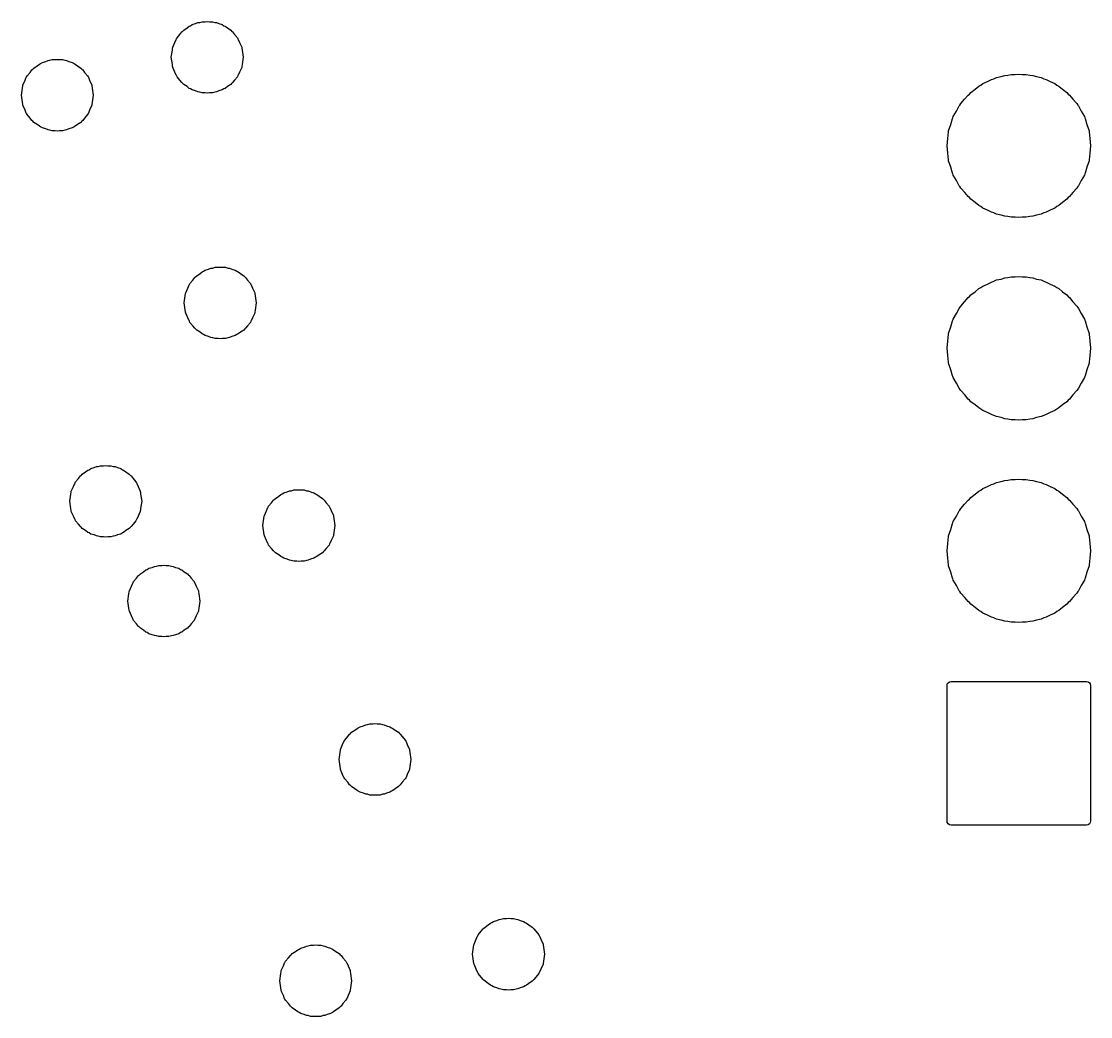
# Model space of a CAD drawing. Extents: x 0.85 to 5.51, y -3.75 to -1.38.
# Drawn here: x 3.507 to 4.035, y -3.03 to -2.539 of the extents above; entities that cross this region are included whole.
import ezdxf

# ---------------------------------------------------------------- set-up
doc = ezdxf.new("R2010")
doc.units = 0
doc.header["$MEASUREMENT"] = 0
doc.layers.add('BLACK', color=7, linetype='CONTINUOUS')

msp = doc.modelspace()

# ---------------------------------------------------------------- linework, layer by layer
at = {"layer": 'BLACK', "linetype": 'CONTINUOUS'}
for p, q in [((3.59021, -2.54093), (3.59083, -2.54067)), ((3.59083, -2.54067), (3.59169, -2.54012)), ((3.59169, -2.54012), (3.59333, -2.53964)), ((3.59333, -2.53964), (3.59449, -2.53916)), ((3.59449, -2.53916), (3.59534, -2.53905)), ((3.59534, -2.53905), (3.59654, -2.53869)), ((3.59654, -2.53869), (3.59802, -2.53869)), ((3.59802, -2.53869), (3.59907, -2.53855)), ((3.59907, -2.53855), (3.60012, -2.53869)), ((3.60012, -2.53869), (3.6016, -2.53869)), ((3.6016, -2.53869), (3.6028, -2.53905)), ((3.6028, -2.53905), (3.60366, -2.53916)), ((3.60366, -2.53916), (3.60481, -2.53964)), ((3.60481, -2.53964), (3.60645, -2.54012)), ((3.60645, -2.54012), (3.60731, -2.54067)), ((3.60731, -2.54067), (3.60793, -2.54093)), ((3.58413, -2.54667), (3.58559, -2.54499)), ((3.58559, -2.54499), (3.58655, -2.54374)), ((3.58655, -2.54374), (3.58691, -2.54346)), ((3.58691, -2.54346), (3.58744, -2.54285)), ((3.58744, -2.54285), (3.58909, -2.54179)), ((3.58909, -2.54179), (3.59021, -2.54093)), ((3.60793, -2.54093), (3.60905, -2.54179)), ((3.60905, -2.54179), (3.6107, -2.54285)), ((3.6107, -2.54285), (3.61123, -2.54346)), ((3.61123, -2.54346), (3.6116, -2.54374)), ((3.6116, -2.54374), (3.61255, -2.54499)), ((3.61255, -2.54499), (3.61401, -2.54667)), ((3.58198, -2.55163), (3.58203, -2.55127)), ((3.58203, -2.55127), (3.58311, -2.54891)), ((3.58311, -2.54891), (3.58373, -2.54741)), ((3.58373, -2.54741), (3.58389, -2.54721)), ((3.58389, -2.54721), (3.58413, -2.54667)), ((3.61401, -2.54667), (3.61425, -2.54721)), ((3.61425, -2.54721), (3.61441, -2.54741)), ((3.61441, -2.54741), (3.61503, -2.54891)), ((3.61503, -2.54891), (3.61611, -2.55127)), ((3.61611, -2.55127), (3.61616, -2.55163)), ((3.58131, -2.55627), (3.58182, -2.55277)), ((3.58182, -2.55977), (3.58131, -2.55627)), ((3.58182, -2.55277), (3.58196, -2.55168)), ((3.58196, -2.55168), (3.58198, -2.55163)), ((3.61616, -2.55163), (3.61618, -2.55168)), ((3.61618, -2.55168), (3.61632, -2.55276)), ((3.61632, -2.55276), (3.61683, -2.55627)), ((3.61683, -2.55627), (3.61632, -2.55977)), ((3.51284, -2.56219), (3.51337, -2.56158)), ((3.51337, -2.56158), (3.51502, -2.56052)), ((3.51502, -2.56052), (3.51614, -2.55966)), ((3.51614, -2.55966), (3.51676, -2.5594)), ((3.51676, -2.5594), (3.51762, -2.55885)), ((3.51762, -2.55885), (3.51926, -2.55837)), ((3.51926, -2.55837), (3.52042, -2.55789)), ((3.52042, -2.55789), (3.52127, -2.55778)), ((3.52127, -2.55778), (3.52247, -2.55742)), ((3.52247, -2.55742), (3.52395, -2.55742)), ((3.52395, -2.55742), (3.525, -2.55729)), ((3.525, -2.55729), (3.52605, -2.55742)), ((3.52605, -2.55742), (3.52753, -2.55742)), ((3.52753, -2.55742), (3.52873, -2.55778)), ((3.52873, -2.55778), (3.52958, -2.55789)), ((3.52958, -2.55789), (3.53074, -2.55837)), ((3.53074, -2.55837), (3.53238, -2.55885)), ((3.53238, -2.55885), (3.53324, -2.5594)), ((3.53324, -2.5594), (3.53386, -2.55966)), ((3.53386, -2.55966), (3.53498, -2.56052)), ((3.53498, -2.56052), (3.53663, -2.56158)), ((3.53663, -2.56158), (3.53716, -2.56219)), ((3.58196, -2.56085), (3.58182, -2.55977)), ((3.58198, -2.5609), (3.58196, -2.56085)), ((3.58203, -2.56127), (3.58198, -2.5609)), ((3.58311, -2.56362), (3.58203, -2.56127)), ((3.61611, -2.56127), (3.61503, -2.56362)), ((3.61616, -2.5609), (3.61611, -2.56127)), ((3.61618, -2.56085), (3.61616, -2.5609)), ((3.61632, -2.55977), (3.61618, -2.56085)), ((3.50904, -2.56765), (3.50966, -2.56614)), ((3.50966, -2.56614), (3.50982, -2.56594)), ((3.50982, -2.56594), (3.51006, -2.5654)), ((3.51006, -2.5654), (3.51152, -2.56372)), ((3.51152, -2.56372), (3.51247, -2.56247)), ((3.51247, -2.56247), (3.51284, -2.56219)), ((3.53716, -2.56219), (3.53753, -2.56247)), ((3.53753, -2.56247), (3.53848, -2.56372)), ((3.53848, -2.56372), (3.53994, -2.5654)), ((3.53994, -2.5654), (3.54018, -2.56594)), ((3.54018, -2.56594), (3.54034, -2.56614)), ((3.54034, -2.56614), (3.54096, -2.56765)), ((3.58373, -2.56512), (3.58311, -2.56362)), ((3.58389, -2.56533), (3.58373, -2.56512)), ((3.58413, -2.56587), (3.58389, -2.56533)), ((3.58559, -2.56755), (3.58413, -2.56587)), ((3.61401, -2.56587), (3.61255, -2.56755)), ((3.61425, -2.56533), (3.61401, -2.56587)), ((3.61441, -2.56512), (3.61425, -2.56533)), ((3.61503, -2.56362), (3.61441, -2.56512)), ((3.98643, -2.56725), (3.98766, -2.56688)), ((3.98766, -2.56688), (3.98904, -2.56626)), ((3.98904, -2.56626), (3.9912, -2.5658)), ((3.9912, -2.5658), (3.99308, -2.56523)), ((3.99308, -2.56523), (3.99459, -2.56508)), ((3.99459, -2.56508), (3.99629, -2.56472)), ((3.99629, -2.56472), (3.99827, -2.56472)), ((3.99827, -2.56472), (4, -2.56455)), ((4, -2.56455), (4.00173, -2.56472)), ((4.00173, -2.56472), (4.00371, -2.56472)), ((4.00371, -2.56472), (4.00541, -2.56508)), ((4.00541, -2.56508), (4.00692, -2.56523)), ((4.00692, -2.56523), (4.0088, -2.5658)), ((4.0088, -2.5658), (4.01096, -2.56626)), ((4.01096, -2.56626), (4.01234, -2.56688)), ((4.01234, -2.56688), (4.01357, -2.56725)), ((3.50724, -2.575), (3.50775, -2.5715)), ((3.50775, -2.5715), (3.50789, -2.57042)), ((3.50789, -2.57042), (3.50791, -2.57037)), ((3.50791, -2.57037), (3.50796, -2.57)), ((3.50796, -2.57), (3.50904, -2.56765)), ((3.54096, -2.56765), (3.54204, -2.57)), ((3.54204, -2.57), (3.54209, -2.57037)), ((3.54209, -2.57037), (3.54211, -2.57042)), ((3.54211, -2.57042), (3.54225, -2.57149)), ((3.54225, -2.57149), (3.54276, -2.575)), ((3.58655, -2.56879), (3.58559, -2.56755)), ((3.58691, -2.56908), (3.58655, -2.56879)), ((3.58744, -2.56969), (3.58691, -2.56908)), ((3.58909, -2.57074), (3.58744, -2.56969)), ((3.59021, -2.57161), (3.58909, -2.57074)), ((3.59083, -2.57186), (3.59021, -2.57161)), ((3.59169, -2.57242), (3.59083, -2.57186)), ((3.59333, -2.5729), (3.59169, -2.57242)), ((3.60645, -2.57242), (3.60481, -2.5729)), ((3.60731, -2.57186), (3.60645, -2.57242)), ((3.60793, -2.57161), (3.60731, -2.57186)), ((3.60905, -2.57074), (3.60793, -2.57161)), ((3.6107, -2.56969), (3.60905, -2.57074)), ((3.61123, -2.56908), (3.6107, -2.56969)), ((3.6116, -2.56879), (3.61123, -2.56908)), ((3.61255, -2.56755), (3.6116, -2.56879)), ((3.97626, -2.57364), (3.97843, -2.57207)), ((3.97843, -2.57207), (3.98031, -2.57053)), ((3.98031, -2.57053), (3.98123, -2.57003)), ((3.98123, -2.57003), (3.98226, -2.56928)), ((3.98226, -2.56928), (3.98449, -2.56829)), ((3.98449, -2.56829), (3.98643, -2.56725)), ((4.01357, -2.56725), (4.01551, -2.56829)), ((4.01551, -2.56829), (4.01774, -2.56928)), ((4.01774, -2.56928), (4.01877, -2.57003)), ((4.01877, -2.57003), (4.01969, -2.57053)), ((4.01969, -2.57053), (4.02157, -2.57207)), ((4.02157, -2.57207), (4.02374, -2.57364)), ((3.50775, -2.5785), (3.50724, -2.575)), ((3.54276, -2.575), (3.54225, -2.57851)), ((3.59449, -2.57338), (3.59333, -2.5729)), ((3.59534, -2.57349), (3.59449, -2.57338)), ((3.59654, -2.57384), (3.59534, -2.57349)), ((3.59802, -2.57384), (3.59654, -2.57384)), ((3.59907, -2.57398), (3.59802, -2.57384)), ((3.60012, -2.57384), (3.59907, -2.57398)), ((3.6016, -2.57384), (3.60012, -2.57384)), ((3.6028, -2.57349), (3.6016, -2.57384)), ((3.60366, -2.57338), (3.6028, -2.57349)), ((3.60481, -2.5729), (3.60366, -2.57338)), ((3.9713, -2.57915), (3.97324, -2.57699)), ((3.97324, -2.57699), (3.97493, -2.57493)), ((3.97493, -2.57493), (3.97556, -2.57442)), ((3.97556, -2.57442), (3.97626, -2.57364)), ((4.02374, -2.57364), (4.02444, -2.57442)), ((4.02444, -2.57442), (4.02507, -2.57493)), ((4.02507, -2.57493), (4.02675, -2.57699)), ((4.02675, -2.57699), (4.0287, -2.57915)), ((3.50789, -2.57958), (3.50775, -2.5785)), ((3.50791, -2.57963), (3.50789, -2.57958)), ((3.50796, -2.58), (3.50791, -2.57963)), ((3.50904, -2.58235), (3.50796, -2.58)), ((3.50966, -2.58386), (3.50904, -2.58235)), ((3.54096, -2.58235), (3.54034, -2.58386)), ((3.54204, -2.58), (3.54096, -2.58235)), ((3.54209, -2.57963), (3.54204, -2.58)), ((3.54211, -2.57958), (3.54209, -2.57963)), ((3.54225, -2.57851), (3.54211, -2.57958)), ((3.96759, -2.58557), (3.96916, -2.58286)), ((3.96916, -2.58286), (3.97053, -2.58031)), ((3.97053, -2.58031), (3.97089, -2.57986)), ((3.97089, -2.57986), (3.9713, -2.57915)), ((4.0287, -2.57915), (4.02911, -2.57986)), ((4.02911, -2.57986), (4.02947, -2.58031)), ((4.02947, -2.58031), (4.03084, -2.58286)), ((4.03084, -2.58286), (4.03241, -2.58557)), ((3.50982, -2.58406), (3.50966, -2.58386)), ((3.51006, -2.5846), (3.50982, -2.58406)), ((3.51152, -2.58628), (3.51006, -2.5846)), ((3.51247, -2.58753), (3.51152, -2.58628)), ((3.51284, -2.58781), (3.51247, -2.58753)), ((3.51337, -2.58842), (3.51284, -2.58781)), ((3.53716, -2.58781), (3.53663, -2.58842)), ((3.53753, -2.58753), (3.53716, -2.58781)), ((3.53848, -2.58628), (3.53753, -2.58753)), ((3.53994, -2.5846), (3.53848, -2.58628)), ((3.54018, -2.58406), (3.53994, -2.5846)), ((3.54034, -2.58386), (3.54018, -2.58406)), ((3.96634, -2.58942), (3.96725, -2.58643)), ((3.96725, -2.58643), (3.96741, -2.58613)), ((3.96741, -2.58613), (3.96759, -2.58557)), ((4.03241, -2.58557), (4.03259, -2.58613)), ((4.03259, -2.58613), (4.03275, -2.58643)), ((4.03275, -2.58643), (4.03366, -2.58942)), ((3.51502, -2.58948), (3.51337, -2.58842)), ((3.51614, -2.59034), (3.51502, -2.58948)), ((3.51676, -2.5906), (3.51614, -2.59034)), ((3.51762, -2.59115), (3.51676, -2.5906)), ((3.51926, -2.59163), (3.51762, -2.59115)), ((3.52042, -2.59211), (3.51926, -2.59163)), ((3.52127, -2.59222), (3.52042, -2.59211)), ((3.52247, -2.59258), (3.52127, -2.59222)), ((3.52395, -2.59258), (3.52247, -2.59258)), ((3.525, -2.59271), (3.52395, -2.59258)), ((3.52605, -2.59258), (3.525, -2.59271)), ((3.52753, -2.59258), (3.52605, -2.59258)), ((3.52873, -2.59222), (3.52753, -2.59258)), ((3.52958, -2.59211), (3.52873, -2.59222)), ((3.53074, -2.59163), (3.52958, -2.59211)), ((3.53238, -2.59115), (3.53074, -2.59163)), ((3.53324, -2.59059), (3.53238, -2.59115)), ((3.53386, -2.59034), (3.53324, -2.59059)), ((3.53498, -2.58948), (3.53386, -2.59034)), ((3.53663, -2.58842), (3.53498, -2.58948)), ((3.96491, -2.5964), (3.96523, -2.59308)), ((3.96523, -2.59308), (3.96527, -2.59297)), ((3.96527, -2.59297), (3.9653, -2.59262)), ((3.9653, -2.59262), (3.96634, -2.58942)), ((4.03366, -2.58942), (4.0347, -2.59262)), ((4.0347, -2.59262), (4.03473, -2.59297)), ((4.03473, -2.59297), (4.03477, -2.59308)), ((4.03477, -2.59308), (4.03509, -2.5964)), ((3.96453, -2.6), (3.96491, -2.5964)), ((4.03509, -2.5964), (4.03547, -2.6)), ((3.96491, -2.6036), (3.96453, -2.6)), ((3.96523, -2.60692), (3.96491, -2.6036)), ((4.03509, -2.6036), (4.03477, -2.60692)), ((4.03547, -2.6), (4.03509, -2.6036)), ((3.96527, -2.60703), (3.96523, -2.60692)), ((3.9653, -2.60738), (3.96527, -2.60703)), ((3.96634, -2.61058), (3.9653, -2.60738)), ((4.0347, -2.60738), (4.03366, -2.61058)), ((4.03473, -2.60703), (4.0347, -2.60738)), ((4.03477, -2.60692), (4.03473, -2.60703)), ((3.96725, -2.61357), (3.96634, -2.61058)), ((3.96741, -2.61387), (3.96725, -2.61357)), ((3.96759, -2.61443), (3.96741, -2.61387)), ((3.96916, -2.61714), (3.96759, -2.61443)), ((4.03241, -2.61443), (4.03084, -2.61714)), ((4.03259, -2.61387), (4.03241, -2.61443)), ((4.03275, -2.61357), (4.03259, -2.61387)), ((4.03366, -2.61058), (4.03275, -2.61357)), ((3.97053, -2.61969), (3.96916, -2.61714)), ((3.97089, -2.62014), (3.97053, -2.61969)), ((4.02947, -2.61969), (4.02911, -2.62014)), ((4.03084, -2.61714), (4.02947, -2.61969)), ((3.9713, -2.62085), (3.97089, -2.62014)), ((3.97325, -2.62301), (3.9713, -2.62085)), ((3.97493, -2.62507), (3.97325, -2.62301)), ((3.97556, -2.62558), (3.97493, -2.62507)), ((4.02507, -2.62507), (4.02444, -2.62558)), ((4.02675, -2.62301), (4.02507, -2.62507)), ((4.0287, -2.62085), (4.02675, -2.62301)), ((4.02911, -2.62014), (4.0287, -2.62085)), ((3.97626, -2.62636), (3.97556, -2.62558)), ((3.97843, -2.62793), (3.97626, -2.62636)), ((3.98031, -2.62947), (3.97843, -2.62793)), ((3.98123, -2.62997), (3.98031, -2.62947)), ((3.98226, -2.63072), (3.98123, -2.62997)), ((4.01877, -2.62997), (4.01774, -2.63072)), ((4.01969, -2.62947), (4.01877, -2.62997)), ((4.02157, -2.62793), (4.01969, -2.62947)), ((4.02374, -2.62636), (4.02157, -2.62793)), ((4.02444, -2.62558), (4.02374, -2.62636)), ((3.98449, -2.63171), (3.98226, -2.63072)), ((3.98643, -2.63275), (3.98449, -2.63171)), ((3.98766, -2.63312), (3.98643, -2.63275)), ((3.98904, -2.63374), (3.98766, -2.63312)), ((3.9912, -2.6342), (3.98904, -2.63374)), ((3.99308, -2.63477), (3.9912, -2.6342)), ((3.99459, -2.63492), (3.99308, -2.63477)), ((3.99629, -2.63528), (3.99459, -2.63492)), ((3.99827, -2.63528), (3.99629, -2.63528)), ((4, -2.63545), (3.99827, -2.63528)), ((4.00173, -2.63528), (4, -2.63545)), ((4.00371, -2.63528), (4.00173, -2.63528)), ((4.00541, -2.63492), (4.00371, -2.63528)), ((4.00692, -2.63477), (4.00541, -2.63492)), ((4.0088, -2.6342), (4.00692, -2.63477)), ((4.01096, -2.63374), (4.0088, -2.6342)), ((4.01234, -2.63312), (4.01096, -2.63374)), ((4.01357, -2.63275), (4.01234, -2.63312)), ((4.01551, -2.63171), (4.01357, -2.63275)), ((4.01774, -2.63072), (4.01551, -2.63171)), ((3.59549, -2.66309), (3.59662, -2.66223)), ((3.59662, -2.66223), (3.59724, -2.66197)), ((3.59724, -2.66197), (3.5981, -2.66142)), ((3.5981, -2.66142), (3.59974, -2.66094)), ((3.59974, -2.66094), (3.60089, -2.66046)), ((3.60089, -2.66046), (3.60175, -2.66035)), ((3.60175, -2.66035), (3.60295, -2.65999)), ((3.60295, -2.65999), (3.60443, -2.65999)), ((3.60443, -2.65999), (3.60548, -2.65986)), ((3.60548, -2.65986), (3.60653, -2.65999)), ((3.60653, -2.65999), (3.60801, -2.65999)), ((3.60801, -2.65999), (3.60921, -2.66035)), ((3.60921, -2.66035), (3.61006, -2.66046)), ((3.61006, -2.66046), (3.61121, -2.66094)), ((3.61121, -2.66094), (3.61285, -2.66142)), ((3.61285, -2.66142), (3.61372, -2.66197)), ((3.61372, -2.66197), (3.61434, -2.66223)), ((3.61434, -2.66223), (3.61546, -2.66309)), ((3.59054, -2.66797), (3.592, -2.66629)), ((3.592, -2.66629), (3.59295, -2.66504)), ((3.59295, -2.66504), (3.59332, -2.66476)), ((3.59332, -2.66476), (3.59385, -2.66415)), ((3.59385, -2.66415), (3.59549, -2.66309)), ((3.61546, -2.66309), (3.61711, -2.66415)), ((3.61711, -2.66415), (3.61764, -2.66476)), ((3.61764, -2.66476), (3.618, -2.66504)), ((3.618, -2.66504), (3.61896, -2.66629)), ((3.61896, -2.66629), (3.62042, -2.66797)), ((3.98449, -2.66829), (3.98643, -2.66725)), ((3.98643, -2.66725), (3.98766, -2.66688)), ((3.98766, -2.66688), (3.98904, -2.66626)), ((3.98904, -2.66626), (3.9912, -2.6658)), ((3.9912, -2.6658), (3.99308, -2.66523)), ((3.99308, -2.66523), (3.99459, -2.66508)), ((3.99459, -2.66508), (3.99629, -2.66472)), ((3.99629, -2.66472), (3.99827, -2.66472)), ((3.99827, -2.66472), (4, -2.66455)), ((4, -2.66455), (4.00173, -2.66472)), ((4.00173, -2.66472), (4.00371, -2.66472)), ((4.00371, -2.66472), (4.00541, -2.66508)), ((4.00541, -2.66508), (4.00692, -2.66523)), ((4.00692, -2.66523), (4.0088, -2.6658)), ((4.0088, -2.6658), (4.01096, -2.66626)), ((4.01096, -2.66626), (4.01234, -2.66688)), ((4.01234, -2.66688), (4.01357, -2.66725)), ((4.01357, -2.66725), (4.01551, -2.66829)), ((3.58839, -2.67294), (3.58844, -2.67257)), ((3.58844, -2.67257), (3.58952, -2.67022)), ((3.58952, -2.67022), (3.59014, -2.66871)), ((3.59014, -2.66871), (3.5903, -2.66851)), ((3.5903, -2.66851), (3.59054, -2.66797)), ((3.62042, -2.66797), (3.62066, -2.66851)), ((3.62066, -2.66851), (3.62082, -2.66871)), ((3.62082, -2.66871), (3.62144, -2.67022)), ((3.62144, -2.67022), (3.62251, -2.67257)), ((3.62251, -2.67257), (3.62257, -2.67294)), ((3.97626, -2.67364), (3.97843, -2.67207)), ((3.97843, -2.67207), (3.98031, -2.67053)), ((3.98031, -2.67053), (3.98123, -2.67003)), ((3.98123, -2.67003), (3.98226, -2.66928)), ((3.98226, -2.66928), (3.98449, -2.66829)), ((4.01551, -2.66829), (4.01774, -2.66928)), ((4.01774, -2.66928), (4.01877, -2.67003)), ((4.01877, -2.67003), (4.01969, -2.67053)), ((4.01969, -2.67053), (4.02157, -2.67207)), ((4.02157, -2.67207), (4.02374, -2.67364)), ((3.58772, -2.67757), (3.58823, -2.67407)), ((3.58823, -2.68107), (3.58772, -2.67757)), ((3.58823, -2.67407), (3.58837, -2.67299)), ((3.58837, -2.67299), (3.58839, -2.67294)), ((3.62257, -2.67294), (3.62259, -2.67299)), ((3.62259, -2.67299), (3.62273, -2.67406)), ((3.62273, -2.67406), (3.62323, -2.67757)), ((3.62323, -2.67757), (3.62273, -2.68108)), ((3.9713, -2.67915), (3.97324, -2.67699)), ((3.97324, -2.67699), (3.97493, -2.67493)), ((3.97493, -2.67493), (3.97556, -2.67442)), ((3.97556, -2.67442), (3.97626, -2.67364)), ((4.02374, -2.67364), (4.02444, -2.67442)), ((4.02444, -2.67442), (4.02507, -2.67493)), ((4.02507, -2.67493), (4.02675, -2.67699)), ((4.02675, -2.67699), (4.0287, -2.67915)), ((3.58837, -2.68215), (3.58823, -2.68107)), ((3.58839, -2.6822), (3.58837, -2.68215)), ((3.58844, -2.68257), (3.58839, -2.6822)), ((3.58952, -2.68492), (3.58844, -2.68257)), ((3.62251, -2.68257), (3.62144, -2.68492)), ((3.62257, -2.6822), (3.62251, -2.68257)), ((3.62259, -2.68215), (3.62257, -2.6822)), ((3.62273, -2.68108), (3.62259, -2.68215)), ((3.96759, -2.68557), (3.96916, -2.68286)), ((3.96916, -2.68286), (3.97053, -2.68031)), ((3.97053, -2.68031), (3.97089, -2.67986)), ((3.97089, -2.67986), (3.9713, -2.67915)), ((4.0287, -2.67915), (4.02911, -2.67986)), ((4.02911, -2.67986), (4.02947, -2.68031)), ((4.02947, -2.68031), (4.03084, -2.68286)), ((4.03084, -2.68286), (4.03241, -2.68557)), ((3.59014, -2.68643), (3.58952, -2.68492)), ((3.5903, -2.68663), (3.59014, -2.68643)), ((3.59054, -2.68717), (3.5903, -2.68663)), ((3.592, -2.68885), (3.59054, -2.68717)), ((3.62042, -2.68717), (3.61896, -2.68885)), ((3.62066, -2.68663), (3.62042, -2.68717)), ((3.62082, -2.68643), (3.62066, -2.68663)), ((3.62144, -2.68492), (3.62082, -2.68643)), ((3.96634, -2.68942), (3.96725, -2.68643)), ((3.96725, -2.68643), (3.96741, -2.68613)), ((3.96741, -2.68613), (3.96759, -2.68557)), ((4.03241, -2.68557), (4.03259, -2.68613)), ((4.03259, -2.68613), (4.03275, -2.68643)), ((4.03275, -2.68643), (4.03366, -2.68942)), ((3.59295, -2.6901), (3.592, -2.68885)), ((3.59332, -2.69038), (3.59295, -2.6901)), ((3.59385, -2.69099), (3.59332, -2.69038)), ((3.59549, -2.69205), (3.59385, -2.69099)), ((3.59662, -2.69291), (3.59549, -2.69205)), ((3.59724, -2.69316), (3.59662, -2.69291)), ((3.5981, -2.69372), (3.59724, -2.69316)), ((3.59974, -2.6942), (3.5981, -2.69372)), ((3.61285, -2.69372), (3.61121, -2.6942)), ((3.61372, -2.69316), (3.61285, -2.69372)), ((3.61434, -2.69291), (3.61372, -2.69316)), ((3.61546, -2.69205), (3.61434, -2.69291)), ((3.61711, -2.69099), (3.61546, -2.69205)), ((3.61764, -2.69038), (3.61711, -2.69099)), ((3.618, -2.6901), (3.61764, -2.69038)), ((3.61896, -2.68885), (3.618, -2.6901)), ((3.96491, -2.6964), (3.96523, -2.69308)), ((3.96523, -2.69308), (3.96527, -2.69297)), ((3.96527, -2.69297), (3.9653, -2.69262)), ((3.9653, -2.69262), (3.96634, -2.68942)), ((4.03366, -2.68942), (4.0347, -2.69262)), ((4.0347, -2.69262), (4.03473, -2.69297)), ((4.03473, -2.69297), (4.03477, -2.69308)), ((4.03477, -2.69308), (4.03509, -2.6964)), ((3.60089, -2.69468), (3.59974, -2.6942)), ((3.60175, -2.69479), (3.60089, -2.69468)), ((3.60295, -2.69514), (3.60175, -2.69479)), ((3.60443, -2.69514), (3.60295, -2.69514)), ((3.60548, -2.69528), (3.60443, -2.69514)), ((3.60653, -2.69514), (3.60548, -2.69528)), ((3.60801, -2.69514), (3.60653, -2.69514)), ((3.60921, -2.69479), (3.60801, -2.69514)), ((3.61006, -2.69468), (3.60921, -2.69479)), ((3.61121, -2.6942), (3.61006, -2.69468)), ((3.96453, -2.7), (3.96491, -2.6964)), ((4.03509, -2.6964), (4.03547, -2.7)), ((3.96491, -2.7036), (3.96453, -2.7)), ((3.96523, -2.70692), (3.96491, -2.7036)), ((4.03509, -2.7036), (4.03477, -2.70692)), ((4.03547, -2.7), (4.03509, -2.7036)), ((3.96527, -2.70703), (3.96523, -2.70692)), ((3.9653, -2.70738), (3.96527, -2.70703)), ((3.96634, -2.71058), (3.9653, -2.70738)), ((4.0347, -2.70738), (4.03366, -2.71058)), ((4.03473, -2.70703), (4.0347, -2.70738)), ((4.03477, -2.70692), (4.03473, -2.70703)), ((3.96725, -2.71357), (3.96634, -2.71058)), ((3.96741, -2.71387), (3.96725, -2.71357)), ((3.96759, -2.71443), (3.96741, -2.71387)), ((3.96916, -2.71714), (3.96759, -2.71443)), ((4.03241, -2.71443), (4.03084, -2.71714)), ((4.03259, -2.71387), (4.03241, -2.71443)), ((4.03275, -2.71357), (4.03259, -2.71387)), ((4.03366, -2.71058), (4.03275, -2.71357)), ((3.97053, -2.71969), (3.96916, -2.71714)), ((3.97089, -2.72014), (3.97053, -2.71969)), ((3.9713, -2.72085), (3.97089, -2.72014)), ((4.02911, -2.72014), (4.0287, -2.72085)), ((4.02947, -2.71969), (4.02911, -2.72014)), ((4.03084, -2.71714), (4.02947, -2.71969)), ((3.97325, -2.72301), (3.9713, -2.72085)), ((3.97493, -2.72507), (3.97325, -2.72301)), ((3.97556, -2.72558), (3.97493, -2.72507)), ((3.97626, -2.72636), (3.97556, -2.72558)), ((4.02444, -2.72558), (4.02374, -2.72636)), ((4.02507, -2.72507), (4.02444, -2.72558)), ((4.02675, -2.72301), (4.02507, -2.72507)), ((4.0287, -2.72085), (4.02675, -2.72301)), ((3.97843, -2.72793), (3.97626, -2.72636)), ((3.98031, -2.72947), (3.97843, -2.72793)), ((3.98123, -2.72997), (3.98031, -2.72947)), ((3.98226, -2.73072), (3.98123, -2.72997)), ((3.98449, -2.73171), (3.98226, -2.73072)), ((4.01774, -2.73072), (4.01551, -2.73171)), ((4.01877, -2.72997), (4.01774, -2.73072)), ((4.01969, -2.72947), (4.01877, -2.72997)), ((4.02157, -2.72793), (4.01969, -2.72947)), ((4.02374, -2.72636), (4.02157, -2.72793)), ((3.98643, -2.73275), (3.98449, -2.73171)), ((3.98766, -2.73312), (3.98643, -2.73275)), ((3.98904, -2.73374), (3.98766, -2.73312)), ((3.9912, -2.7342), (3.98904, -2.73374)), ((3.99308, -2.73477), (3.9912, -2.7342)), ((3.99459, -2.73492), (3.99308, -2.73477)), ((3.99629, -2.73528), (3.99459, -2.73492)), ((3.99827, -2.73528), (3.99629, -2.73528)), ((4, -2.73545), (3.99827, -2.73528)), ((4.00173, -2.73528), (4, -2.73545)), ((4.00371, -2.73528), (4.00173, -2.73528)), ((4.00541, -2.73492), (4.00371, -2.73528)), ((4.00692, -2.73477), (4.00541, -2.73492)), ((4.0088, -2.7342), (4.00692, -2.73477)), ((4.01096, -2.73374), (4.0088, -2.7342)), ((4.01234, -2.73312), (4.01096, -2.73374)), ((4.01357, -2.73275), (4.01234, -2.73312)), ((4.01551, -2.73171), (4.01357, -2.73275)), ((3.53675, -2.76274), (3.53728, -2.76213)), ((3.53728, -2.76213), (3.53893, -2.76107)), ((3.53893, -2.76107), (3.54005, -2.76021)), ((3.54005, -2.76021), (3.54067, -2.75995)), ((3.54067, -2.75995), (3.54153, -2.7594)), ((3.54153, -2.7594), (3.54317, -2.75892)), ((3.54317, -2.75892), (3.54433, -2.75844)), ((3.54433, -2.75844), (3.54518, -2.75833)), ((3.54518, -2.75833), (3.54638, -2.75797)), ((3.54638, -2.75797), (3.54786, -2.75797)), ((3.54786, -2.75797), (3.54891, -2.75784)), ((3.54891, -2.75784), (3.54996, -2.75797)), ((3.54996, -2.75797), (3.55144, -2.75797)), ((3.55144, -2.75797), (3.55264, -2.75833)), ((3.55264, -2.75833), (3.55349, -2.75844)), ((3.55349, -2.75844), (3.55465, -2.75892)), ((3.55465, -2.75892), (3.55629, -2.7594)), ((3.55629, -2.7594), (3.55715, -2.75995)), ((3.55715, -2.75995), (3.55777, -2.76021)), ((3.55777, -2.76021), (3.55889, -2.76107)), ((3.55889, -2.76107), (3.56054, -2.76213)), ((3.56054, -2.76213), (3.56107, -2.76274)), ((3.53295, -2.7682), (3.53357, -2.76669)), ((3.53357, -2.76669), (3.53373, -2.76649)), ((3.53373, -2.76649), (3.53397, -2.76595)), ((3.53397, -2.76595), (3.53543, -2.76427)), ((3.53543, -2.76427), (3.53638, -2.76302)), ((3.53638, -2.76302), (3.53675, -2.76274)), ((3.56107, -2.76274), (3.56144, -2.76302)), ((3.56144, -2.76302), (3.56239, -2.76427)), ((3.56239, -2.76427), (3.56385, -2.76595)), ((3.56385, -2.76595), (3.56409, -2.76649)), ((3.56409, -2.76649), (3.56425, -2.76669)), ((3.56425, -2.76669), (3.56487, -2.7682)), ((3.98449, -2.76829), (3.98643, -2.76725)), ((3.98643, -2.76725), (3.98766, -2.76688)), ((3.98766, -2.76688), (3.98904, -2.76626)), ((3.98904, -2.76626), (3.9912, -2.7658)), ((3.9912, -2.7658), (3.99308, -2.76523)), ((3.99308, -2.76523), (3.99459, -2.76508)), ((3.99459, -2.76508), (3.99629, -2.76472)), ((3.99629, -2.76472), (3.99827, -2.76472)), ((3.99827, -2.76472), (4, -2.76455)), ((4, -2.76455), (4.00173, -2.76472)), ((4.00173, -2.76472), (4.00371, -2.76472)), ((4.00371, -2.76472), (4.00541, -2.76508)), ((4.00541, -2.76508), (4.00692, -2.76523)), ((4.00692, -2.76523), (4.0088, -2.7658)), ((4.0088, -2.7658), (4.01096, -2.76626)), ((4.01096, -2.76626), (4.01234, -2.76688)), ((4.01234, -2.76688), (4.01357, -2.76725)), ((4.01357, -2.76725), (4.01551, -2.76829)), ((3.53115, -2.77555), (3.53166, -2.77205)), ((3.53166, -2.77205), (3.5318, -2.77096)), ((3.5318, -2.77096), (3.53182, -2.77092)), ((3.53182, -2.77092), (3.53187, -2.77055)), ((3.53187, -2.77055), (3.53295, -2.7682)), ((3.56487, -2.7682), (3.56595, -2.77055)), ((3.56595, -2.77055), (3.566, -2.77092)), ((3.566, -2.77092), (3.56602, -2.77096)), ((3.56602, -2.77096), (3.56616, -2.77204)), ((3.56616, -2.77204), (3.56667, -2.77555)), ((3.6327, -2.77411), (3.63435, -2.77305)), ((3.63435, -2.77305), (3.63548, -2.77219)), ((3.63548, -2.77219), (3.63609, -2.77193)), ((3.63609, -2.77193), (3.63696, -2.77138)), ((3.63696, -2.77138), (3.6386, -2.7709)), ((3.6386, -2.7709), (3.63975, -2.77042)), ((3.63975, -2.77042), (3.64061, -2.77031)), ((3.64061, -2.77031), (3.64181, -2.76995)), ((3.64181, -2.76995), (3.64328, -2.76995)), ((3.64328, -2.76995), (3.64433, -2.76981)), ((3.64433, -2.76981), (3.64538, -2.76995)), ((3.64538, -2.76995), (3.64686, -2.76995)), ((3.64686, -2.76995), (3.64806, -2.77031)), ((3.64806, -2.77031), (3.64892, -2.77042)), ((3.64892, -2.77042), (3.65007, -2.7709)), ((3.65007, -2.7709), (3.65171, -2.77138)), ((3.65171, -2.77138), (3.65257, -2.77193)), ((3.65257, -2.77193), (3.65319, -2.77219)), ((3.65319, -2.77219), (3.65432, -2.77305)), ((3.65432, -2.77305), (3.65596, -2.77411)), ((3.97626, -2.77364), (3.97843, -2.77207)), ((3.97843, -2.77207), (3.98031, -2.77053)), ((3.98031, -2.77053), (3.98123, -2.77003)), ((3.98123, -2.77003), (3.98226, -2.76928)), ((3.98226, -2.76928), (3.98449, -2.76829)), ((4.01551, -2.76829), (4.01774, -2.76928)), ((4.01774, -2.76928), (4.01877, -2.77003)), ((4.01877, -2.77003), (4.01969, -2.77053)), ((4.01969, -2.77053), (4.02157, -2.77207)), ((4.02157, -2.77207), (4.02374, -2.77364)), ((3.53166, -2.77905), (3.53115, -2.77555)), ((3.56667, -2.77555), (3.56616, -2.77906)), ((3.62899, -2.77867), (3.62915, -2.77847)), ((3.62915, -2.77847), (3.6294, -2.77793)), ((3.6294, -2.77793), (3.63085, -2.77625)), ((3.63085, -2.77625), (3.63181, -2.775)), ((3.63181, -2.775), (3.63217, -2.77472)), ((3.63217, -2.77472), (3.6327, -2.77411)), ((3.65596, -2.77411), (3.65649, -2.77472)), ((3.65649, -2.77472), (3.65686, -2.775)), ((3.65686, -2.775), (3.65781, -2.77625)), ((3.65781, -2.77625), (3.65927, -2.77793)), ((3.65927, -2.77793), (3.65951, -2.77847)), ((3.65951, -2.77847), (3.65967, -2.77867)), ((3.9713, -2.77915), (3.97324, -2.77699)), ((3.97324, -2.77699), (3.97493, -2.77493)), ((3.97493, -2.77493), (3.97556, -2.77442)), ((3.97556, -2.77442), (3.97626, -2.77364)), ((4.02374, -2.77364), (4.02444, -2.77442)), ((4.02444, -2.77442), (4.02507, -2.77493)), ((4.02507, -2.77493), (4.02675, -2.77699)), ((4.02675, -2.77699), (4.0287, -2.77915)), ((3.5318, -2.78013), (3.53166, -2.77905)), ((3.53182, -2.78018), (3.5318, -2.78013)), ((3.53187, -2.78055), (3.53182, -2.78018)), ((3.53295, -2.7829), (3.53187, -2.78055)), ((3.53357, -2.78441), (3.53295, -2.7829)), ((3.56487, -2.7829), (3.56425, -2.78441)), ((3.56595, -2.78055), (3.56487, -2.7829)), ((3.566, -2.78018), (3.56595, -2.78055)), ((3.56602, -2.78013), (3.566, -2.78018)), ((3.56616, -2.77906), (3.56602, -2.78013)), ((3.62708, -2.78403), (3.62722, -2.78294)), ((3.62722, -2.78294), (3.62724, -2.7829)), ((3.62724, -2.7829), (3.6273, -2.78253)), ((3.6273, -2.78253), (3.62837, -2.78018)), ((3.62837, -2.78018), (3.62899, -2.77867)), ((3.65967, -2.77867), (3.66029, -2.78017)), ((3.66029, -2.78017), (3.66137, -2.78253)), ((3.66137, -2.78253), (3.66142, -2.7829)), ((3.66142, -2.7829), (3.66144, -2.78294)), ((3.66144, -2.78294), (3.66158, -2.78402)), ((3.96759, -2.78557), (3.96916, -2.78286)), ((3.96916, -2.78286), (3.97053, -2.78031)), ((3.97053, -2.78031), (3.97089, -2.77986)), ((3.97089, -2.77986), (3.9713, -2.77915)), ((4.0287, -2.77915), (4.02911, -2.77986)), ((4.02911, -2.77986), (4.02947, -2.78031)), ((4.02947, -2.78031), (4.03084, -2.78286)), ((4.03084, -2.78286), (4.03241, -2.78557)), ((3.53373, -2.78461), (3.53357, -2.78441)), ((3.53397, -2.78515), (3.53373, -2.78461)), ((3.53543, -2.78683), (3.53397, -2.78515)), ((3.53638, -2.78807), (3.53543, -2.78683)), ((3.53675, -2.78836), (3.53638, -2.78807)), ((3.53728, -2.78897), (3.53675, -2.78836)), ((3.53893, -2.79002), (3.53728, -2.78897)), ((3.56054, -2.78897), (3.55889, -2.79002)), ((3.56107, -2.78836), (3.56054, -2.78897)), ((3.56144, -2.78807), (3.56107, -2.78836)), ((3.56239, -2.78683), (3.56144, -2.78807)), ((3.56385, -2.78515), (3.56239, -2.78683)), ((3.56409, -2.78461), (3.56385, -2.78515)), ((3.56425, -2.78441), (3.56409, -2.78461)), ((3.62658, -2.78753), (3.62708, -2.78403)), ((3.62708, -2.79103), (3.62658, -2.78753)), ((3.66158, -2.78402), (3.66209, -2.78753)), ((3.66209, -2.78753), (3.66158, -2.79103)), ((3.96634, -2.78942), (3.96725, -2.78643)), ((3.96725, -2.78643), (3.96741, -2.78613)), ((3.96741, -2.78613), (3.96759, -2.78557)), ((4.03241, -2.78557), (4.03259, -2.78613)), ((4.03259, -2.78613), (4.03275, -2.78643)), ((4.03275, -2.78643), (4.03366, -2.78942)), ((3.54005, -2.79089), (3.53893, -2.79002)), ((3.54067, -2.79114), (3.54005, -2.79089)), ((3.54153, -2.7917), (3.54067, -2.79114)), ((3.54317, -2.79218), (3.54153, -2.7917)), ((3.54433, -2.79266), (3.54317, -2.79218)), ((3.54518, -2.79277), (3.54433, -2.79266)), ((3.54638, -2.79312), (3.54518, -2.79277)), ((3.54786, -2.79312), (3.54638, -2.79312)), ((3.54891, -2.79326), (3.54786, -2.79312)), ((3.54996, -2.79312), (3.54891, -2.79326)), ((3.55144, -2.79312), (3.54996, -2.79312)), ((3.55264, -2.79277), (3.55144, -2.79312)), ((3.55349, -2.79266), (3.55264, -2.79277)), ((3.55465, -2.79218), (3.55349, -2.79266)), ((3.55629, -2.7917), (3.55465, -2.79218)), ((3.55715, -2.79114), (3.55629, -2.7917)), ((3.55777, -2.79089), (3.55715, -2.79114)), ((3.55889, -2.79002), (3.55777, -2.79089)), ((3.62722, -2.79211), (3.62708, -2.79103)), ((3.62724, -2.79216), (3.62722, -2.79211)), ((3.6273, -2.79253), (3.62724, -2.79216)), ((3.62837, -2.79488), (3.6273, -2.79253)), ((3.66137, -2.79253), (3.66029, -2.79488)), ((3.66142, -2.79216), (3.66137, -2.79253)), ((3.66144, -2.79211), (3.66142, -2.79216)), ((3.66158, -2.79103), (3.66144, -2.79211)), ((3.96491, -2.7964), (3.96523, -2.79308)), ((3.96523, -2.79308), (3.96527, -2.79297)), ((3.96527, -2.79297), (3.9653, -2.79262)), ((3.9653, -2.79262), (3.96634, -2.78942)), ((4.03366, -2.78942), (4.0347, -2.79262)), ((4.0347, -2.79262), (4.03473, -2.79297)), ((4.03473, -2.79297), (4.03477, -2.79308)), ((4.03477, -2.79308), (4.03509, -2.7964)), ((3.62899, -2.79639), (3.62837, -2.79488)), ((3.62915, -2.79659), (3.62899, -2.79639)), ((3.6294, -2.79713), (3.62915, -2.79659)), ((3.63085, -2.79881), (3.6294, -2.79713)), ((3.63181, -2.80005), (3.63085, -2.79881)), ((3.65781, -2.79881), (3.65686, -2.80005)), ((3.65927, -2.79713), (3.65781, -2.79881)), ((3.65951, -2.79659), (3.65927, -2.79713)), ((3.65967, -2.79639), (3.65951, -2.79659)), ((3.66029, -2.79488), (3.65967, -2.79639)), ((3.96453, -2.8), (3.96491, -2.7964)), ((4.03509, -2.7964), (4.03547, -2.8)), ((3.63217, -2.80034), (3.63181, -2.80005)), ((3.6327, -2.80095), (3.63217, -2.80034)), ((3.63435, -2.802), (3.6327, -2.80095)), ((3.63548, -2.80287), (3.63435, -2.802)), ((3.63609, -2.80312), (3.63548, -2.80287)), ((3.63696, -2.80368), (3.63609, -2.80312)), ((3.6386, -2.80416), (3.63696, -2.80368)), ((3.63975, -2.80464), (3.6386, -2.80416)), ((3.6406, -2.80475), (3.63975, -2.80464)), ((3.64181, -2.8051), (3.6406, -2.80475)), ((3.64806, -2.80475), (3.64686, -2.8051)), ((3.64892, -2.80464), (3.64806, -2.80475)), ((3.65007, -2.80416), (3.64892, -2.80464)), ((3.65171, -2.80368), (3.65007, -2.80416)), ((3.65257, -2.80312), (3.65171, -2.80368)), ((3.65319, -2.80287), (3.65257, -2.80312)), ((3.65432, -2.802), (3.65319, -2.80287)), ((3.65596, -2.80095), (3.65432, -2.802)), ((3.65649, -2.80034), (3.65596, -2.80095)), ((3.65686, -2.80005), (3.65649, -2.80034)), ((3.96491, -2.8036), (3.96453, -2.8)), ((3.96523, -2.80692), (3.96491, -2.8036)), ((4.03509, -2.8036), (4.03477, -2.80692)), ((4.03547, -2.8), (4.03509, -2.8036)), ((3.56765, -2.81032), (3.56878, -2.80945)), ((3.56878, -2.80945), (3.56939, -2.8092)), ((3.56939, -2.8092), (3.57026, -2.80864)), ((3.57026, -2.80864), (3.5719, -2.80816)), ((3.5719, -2.80816), (3.57305, -2.80768)), ((3.57305, -2.80768), (3.57391, -2.80757)), ((3.57391, -2.80757), (3.57511, -2.80722)), ((3.57511, -2.80722), (3.57658, -2.80722)), ((3.57658, -2.80722), (3.57763, -2.80708)), ((3.57763, -2.80708), (3.57868, -2.80722)), ((3.57868, -2.80722), (3.58016, -2.80722)), ((3.58016, -2.80722), (3.58136, -2.80757)), ((3.58136, -2.80757), (3.58222, -2.80768)), ((3.58222, -2.80768), (3.58337, -2.80816)), ((3.58337, -2.80816), (3.58501, -2.80864)), ((3.58501, -2.80864), (3.58588, -2.8092)), ((3.58588, -2.8092), (3.58649, -2.80945)), ((3.58649, -2.80945), (3.58762, -2.81032)), ((3.64328, -2.8051), (3.64181, -2.8051)), ((3.64433, -2.80524), (3.64328, -2.8051)), ((3.64538, -2.8051), (3.64433, -2.80524)), ((3.64686, -2.8051), (3.64538, -2.8051)), ((3.96527, -2.80703), (3.96523, -2.80692)), ((3.9653, -2.80738), (3.96527, -2.80703)), ((3.96634, -2.81058), (3.9653, -2.80738)), ((4.0347, -2.80738), (4.03366, -2.81058)), ((4.03473, -2.80703), (4.0347, -2.80738)), ((4.03477, -2.80692), (4.03473, -2.80703)), ((3.56245, -2.81573), (3.5627, -2.81519)), ((3.5627, -2.81519), (3.56415, -2.81351)), ((3.56415, -2.81351), (3.56511, -2.81227)), ((3.56511, -2.81227), (3.56548, -2.81199)), ((3.56548, -2.81199), (3.56601, -2.81137)), ((3.56601, -2.81137), (3.56765, -2.81032)), ((3.58762, -2.81032), (3.58926, -2.81137)), ((3.58926, -2.81137), (3.58979, -2.81199)), ((3.58979, -2.81199), (3.59016, -2.81227)), ((3.59016, -2.81227), (3.59111, -2.81351)), ((3.59111, -2.81351), (3.59257, -2.81519)), ((3.59257, -2.81519), (3.59282, -2.81573)), ((3.96725, -2.81357), (3.96634, -2.81058)), ((3.96741, -2.81387), (3.96725, -2.81357)), ((3.96759, -2.81443), (3.96741, -2.81387)), ((3.96916, -2.81714), (3.96759, -2.81443)), ((4.03241, -2.81443), (4.03084, -2.81714)), ((4.03259, -2.81387), (4.03241, -2.81443)), ((4.03275, -2.81357), (4.03259, -2.81387)), ((4.03366, -2.81058), (4.03275, -2.81357)), ((3.56038, -2.82129), (3.56052, -2.82021)), ((3.56052, -2.82021), (3.56054, -2.82016)), ((3.56054, -2.82016), (3.5606, -2.81979)), ((3.5606, -2.81979), (3.56167, -2.81744)), ((3.56167, -2.81744), (3.56229, -2.81594)), ((3.56229, -2.81594), (3.56245, -2.81573)), ((3.59282, -2.81573), (3.59297, -2.81594)), ((3.59297, -2.81594), (3.5936, -2.81744)), ((3.5936, -2.81744), (3.59467, -2.81979)), ((3.59467, -2.81979), (3.59472, -2.82016)), ((3.59472, -2.82016), (3.59474, -2.82021)), ((3.59474, -2.82021), (3.59489, -2.82129)), ((3.97053, -2.81969), (3.96916, -2.81714)), ((3.97089, -2.82014), (3.97053, -2.81969)), ((3.9713, -2.82085), (3.97089, -2.82014)), ((4.02911, -2.82014), (4.0287, -2.82085)), ((4.02947, -2.81969), (4.02911, -2.82014)), ((4.03084, -2.81714), (4.02947, -2.81969)), ((3.55988, -2.82479), (3.56038, -2.82129)), ((3.56038, -2.8283), (3.55988, -2.82479)), ((3.59489, -2.82129), (3.59539, -2.82479)), ((3.59539, -2.82479), (3.59489, -2.8283)), ((3.97325, -2.82301), (3.9713, -2.82085)), ((3.97493, -2.82507), (3.97325, -2.82301)), ((3.97556, -2.82558), (3.97493, -2.82507)), ((3.97626, -2.82636), (3.97556, -2.82558)), ((4.02444, -2.82558), (4.02374, -2.82636)), ((4.02507, -2.82507), (4.02444, -2.82558)), ((4.02675, -2.82301), (4.02507, -2.82507)), ((4.0287, -2.82085), (4.02675, -2.82301)), ((3.56052, -2.82938), (3.56038, -2.8283)), ((3.56054, -2.82943), (3.56052, -2.82938)), ((3.5606, -2.8298), (3.56054, -2.82943)), ((3.56167, -2.83215), (3.5606, -2.8298)), ((3.59467, -2.8298), (3.5936, -2.83215)), ((3.59472, -2.82943), (3.59467, -2.8298)), ((3.59474, -2.82938), (3.59472, -2.82943)), ((3.59489, -2.8283), (3.59474, -2.82938)), ((3.97843, -2.82793), (3.97626, -2.82636)), ((3.98031, -2.82947), (3.97843, -2.82793)), ((3.98123, -2.82997), (3.98031, -2.82947)), ((3.98226, -2.83072), (3.98123, -2.82997)), ((3.98449, -2.83171), (3.98226, -2.83072)), ((4.01774, -2.83072), (4.01551, -2.83171)), ((4.01877, -2.82997), (4.01774, -2.83072)), ((4.01969, -2.82947), (4.01877, -2.82997)), ((4.02157, -2.82793), (4.01969, -2.82947)), ((4.02374, -2.82636), (4.02157, -2.82793)), ((3.56229, -2.83365), (3.56167, -2.83215)), ((3.56245, -2.83386), (3.56229, -2.83365)), ((3.5627, -2.83439), (3.56245, -2.83386)), ((3.56415, -2.83608), (3.5627, -2.83439)), ((3.56511, -2.83732), (3.56415, -2.83608)), ((3.59111, -2.83608), (3.59016, -2.83732)), ((3.59257, -2.83439), (3.59111, -2.83608)), ((3.59282, -2.83386), (3.59257, -2.83439)), ((3.59297, -2.83365), (3.59282, -2.83386)), ((3.5936, -2.83215), (3.59297, -2.83365)), ((3.98643, -2.83275), (3.98449, -2.83171)), ((3.98766, -2.83312), (3.98643, -2.83275)), ((3.98904, -2.83374), (3.98766, -2.83312)), ((3.9912, -2.8342), (3.98904, -2.83374)), ((3.99308, -2.83477), (3.9912, -2.8342)), ((3.99459, -2.83492), (3.99308, -2.83477)), ((3.99629, -2.83528), (3.99459, -2.83492)), ((3.99827, -2.83528), (3.99629, -2.83528)), ((4, -2.83545), (3.99827, -2.83528)), ((4.00173, -2.83528), (4, -2.83545)), ((4.00371, -2.83528), (4.00173, -2.83528)), ((4.00541, -2.83492), (4.00371, -2.83528)), ((4.00692, -2.83477), (4.00541, -2.83492)), ((4.0088, -2.8342), (4.00692, -2.83477)), ((4.01096, -2.83374), (4.0088, -2.8342)), ((4.01234, -2.83312), (4.01096, -2.83374)), ((4.01357, -2.83275), (4.01234, -2.83312)), ((4.01551, -2.83171), (4.01357, -2.83275)), ((3.56548, -2.8376), (3.56511, -2.83732)), ((3.56601, -2.83821), (3.56548, -2.8376)), ((3.56765, -2.83927), (3.56601, -2.83821)), ((3.56878, -2.84013), (3.56765, -2.83927)), ((3.56939, -2.84039), (3.56878, -2.84013)), ((3.57026, -2.84094), (3.56939, -2.84039)), ((3.5719, -2.84143), (3.57026, -2.84094)), ((3.57305, -2.8419), (3.5719, -2.84143)), ((3.58337, -2.84143), (3.58222, -2.8419)), ((3.58501, -2.84094), (3.58337, -2.84143)), ((3.58588, -2.84039), (3.58501, -2.84094)), ((3.58649, -2.84013), (3.58588, -2.84039)), ((3.58762, -2.83927), (3.58649, -2.84013)), ((3.58926, -2.83821), (3.58762, -2.83927)), ((3.58979, -2.8376), (3.58926, -2.83821)), ((3.59016, -2.83732), (3.58979, -2.8376)), ((3.57391, -2.84202), (3.57305, -2.8419)), ((3.57511, -2.84237), (3.57391, -2.84202)), ((3.57658, -2.84237), (3.57511, -2.84237)), ((3.57763, -2.84251), (3.57658, -2.84237)), ((3.57868, -2.84237), (3.57763, -2.84251)), ((3.58016, -2.84237), (3.57868, -2.84237)), ((3.58136, -2.84202), (3.58016, -2.84237)), ((3.58222, -2.8419), (3.58136, -2.84202)), ((3.96453, -2.86654), (3.96468, -2.86577)), ((3.96453, -2.93346), (3.96453, -2.86654)), ((3.96468, -2.86577), (3.96512, -2.86512)), ((3.96512, -2.86512), (3.96577, -2.86468)), ((3.96577, -2.86468), (3.96654, -2.86453)), ((3.96654, -2.86453), (4.03346, -2.86453)), ((4.03346, -2.86453), (4.03423, -2.86468)), ((4.03423, -2.86468), (4.03488, -2.86512)), ((4.03488, -2.86512), (4.03532, -2.86577)), ((4.03532, -2.86577), (4.03547, -2.86654)), ((4.03547, -2.86654), (4.03547, -2.93346)), ((3.67029, -2.88962), (3.67193, -2.88856)), ((3.67193, -2.88856), (3.67306, -2.8877)), ((3.67306, -2.8877), (3.67368, -2.88744)), ((3.67368, -2.88744), (3.67454, -2.88689)), ((3.67454, -2.88689), (3.67618, -2.88641)), ((3.67618, -2.88641), (3.67733, -2.88593)), ((3.67733, -2.88593), (3.67819, -2.88582)), ((3.67819, -2.88582), (3.67939, -2.88546)), ((3.67939, -2.88546), (3.68087, -2.88546)), ((3.68087, -2.88546), (3.68192, -2.88533)), ((3.68192, -2.88533), (3.68297, -2.88546)), ((3.68297, -2.88546), (3.68444, -2.88546)), ((3.68444, -2.88546), (3.68564, -2.88582)), ((3.68564, -2.88582), (3.6865, -2.88593)), ((3.6865, -2.88593), (3.68765, -2.88641)), ((3.68765, -2.88641), (3.68929, -2.88689)), ((3.68929, -2.88689), (3.69016, -2.88744)), ((3.69016, -2.88744), (3.69077, -2.8877)), ((3.69077, -2.8877), (3.6919, -2.88856)), ((3.6919, -2.88856), (3.69354, -2.88962)), ((3.66595, -2.89569), (3.66658, -2.89418)), ((3.66658, -2.89418), (3.66673, -2.89398)), ((3.66673, -2.89398), (3.66698, -2.89344)), ((3.66698, -2.89344), (3.66844, -2.89176)), ((3.66844, -2.89176), (3.66939, -2.89051)), ((3.66939, -2.89051), (3.66976, -2.89023)), ((3.66976, -2.89023), (3.67029, -2.88962)), ((3.69354, -2.88962), (3.69407, -2.89023)), ((3.69407, -2.89023), (3.69444, -2.89051)), ((3.69444, -2.89051), (3.6954, -2.89176)), ((3.6954, -2.89176), (3.69685, -2.89344)), ((3.69685, -2.89344), (3.6971, -2.89398)), ((3.6971, -2.89398), (3.69726, -2.89418)), ((3.69726, -2.89418), (3.69788, -2.89568)), ((3.66416, -2.90304), (3.66466, -2.89954)), ((3.66466, -2.89954), (3.66481, -2.89845)), ((3.66481, -2.89845), (3.66483, -2.89841)), ((3.66483, -2.89841), (3.66488, -2.89804)), ((3.66488, -2.89804), (3.66595, -2.89569)), ((3.69788, -2.89568), (3.69895, -2.89804)), ((3.69895, -2.89804), (3.69901, -2.89841)), ((3.69901, -2.89841), (3.69903, -2.89845)), ((3.69903, -2.89845), (3.69917, -2.89953)), ((3.69917, -2.89953), (3.69967, -2.90304)), ((3.66466, -2.90654), (3.66416, -2.90304)), ((3.69967, -2.90304), (3.69917, -2.90654)), ((3.66481, -2.90762), (3.66466, -2.90654)), ((3.66483, -2.90767), (3.66481, -2.90762)), ((3.66488, -2.90804), (3.66483, -2.90767)), ((3.66595, -2.91039), (3.66488, -2.90804)), ((3.66658, -2.9119), (3.66595, -2.91039)), ((3.69788, -2.91039), (3.69726, -2.9119)), ((3.69895, -2.90804), (3.69788, -2.91039)), ((3.69901, -2.90767), (3.69895, -2.90804)), ((3.69903, -2.90762), (3.69901, -2.90767)), ((3.69917, -2.90654), (3.69903, -2.90762)), ((3.66673, -2.9121), (3.66658, -2.9119)), ((3.66698, -2.91264), (3.66673, -2.9121)), ((3.66844, -2.91432), (3.66698, -2.91264)), ((3.66939, -2.91556), (3.66844, -2.91432)), ((3.66976, -2.91585), (3.66939, -2.91556)), ((3.69444, -2.91556), (3.69407, -2.91585)), ((3.6954, -2.91432), (3.69444, -2.91556)), ((3.69685, -2.91264), (3.6954, -2.91432)), ((3.6971, -2.9121), (3.69685, -2.91264)), ((3.69726, -2.9119), (3.6971, -2.9121)), ((3.67029, -2.91646), (3.66976, -2.91585)), ((3.67193, -2.91751), (3.67029, -2.91646)), ((3.67306, -2.91838), (3.67193, -2.91751)), ((3.67368, -2.91863), (3.67306, -2.91838)), ((3.67454, -2.91919), (3.67368, -2.91863)), ((3.67618, -2.91967), (3.67454, -2.91919)), ((3.67733, -2.92015), (3.67618, -2.91967)), ((3.67819, -2.92026), (3.67733, -2.92015)), ((3.67939, -2.92061), (3.67819, -2.92026)), ((3.68087, -2.92061), (3.67939, -2.92061)), ((3.68192, -2.92075), (3.68087, -2.92061)), ((3.68297, -2.92061), (3.68192, -2.92075)), ((3.68444, -2.92061), (3.68297, -2.92061)), ((3.68564, -2.92026), (3.68444, -2.92061)), ((3.6865, -2.92015), (3.68564, -2.92026)), ((3.68765, -2.91967), (3.6865, -2.92015)), ((3.68929, -2.91919), (3.68765, -2.91967)), ((3.69016, -2.91863), (3.68929, -2.91919)), ((3.69077, -2.91838), (3.69016, -2.91863)), ((3.6919, -2.91751), (3.69077, -2.91838)), ((3.69354, -2.91646), (3.6919, -2.91751)), ((3.69407, -2.91585), (3.69354, -2.91646)), ((3.96468, -2.93423), (3.96453, -2.93346)), ((3.96512, -2.93488), (3.96468, -2.93423)), ((3.96577, -2.93532), (3.96512, -2.93488)), ((3.96654, -2.93547), (3.96577, -2.93532)), ((4.03346, -2.93547), (3.96654, -2.93547)), ((4.03423, -2.93532), (4.03346, -2.93547)), ((4.03488, -2.93488), (4.03423, -2.93532)), ((4.03532, -2.93423), (4.03488, -2.93488)), ((4.03547, -2.93346), (4.03532, -2.93423)), ((3.73792, -2.98472), (3.73905, -2.98385)), ((3.73905, -2.98385), (3.73966, -2.9836)), ((3.73966, -2.9836), (3.74053, -2.98304)), ((3.74053, -2.98304), (3.74217, -2.98256)), ((3.74217, -2.98256), (3.74332, -2.98208)), ((3.74332, -2.98208), (3.74418, -2.98197)), ((3.74418, -2.98197), (3.74538, -2.98162)), ((3.74538, -2.98162), (3.74686, -2.98162)), ((3.74686, -2.98162), (3.74791, -2.98148)), ((3.74791, -2.98148), (3.74896, -2.98162)), ((3.74896, -2.98162), (3.75043, -2.98162)), ((3.75043, -2.98162), (3.75163, -2.98197)), ((3.75163, -2.98197), (3.75249, -2.98208)), ((3.75249, -2.98208), (3.75364, -2.98256)), ((3.75364, -2.98256), (3.75528, -2.98304)), ((3.75528, -2.98304), (3.75615, -2.9836)), ((3.75615, -2.9836), (3.75676, -2.98385)), ((3.75676, -2.98385), (3.75789, -2.98472)), ((3.73272, -2.99013), (3.73297, -2.98959)), ((3.73297, -2.98959), (3.73443, -2.98791)), ((3.73443, -2.98791), (3.73538, -2.98667)), ((3.73538, -2.98667), (3.73575, -2.98639)), ((3.73575, -2.98639), (3.73628, -2.98578)), ((3.73628, -2.98578), (3.73792, -2.98472)), ((3.75789, -2.98472), (3.75953, -2.98578)), ((3.75953, -2.98578), (3.76006, -2.98639)), ((3.76006, -2.98639), (3.76043, -2.98667)), ((3.76043, -2.98667), (3.76138, -2.98791)), ((3.76138, -2.98791), (3.76284, -2.98959)), ((3.76284, -2.98959), (3.76309, -2.99013)), ((3.64891, -2.9951), (3.65011, -2.99475)), ((3.65011, -2.99475), (3.65158, -2.99475)), ((3.65158, -2.99475), (3.65263, -2.99461)), ((3.65263, -2.99461), (3.65369, -2.99475)), ((3.65369, -2.99475), (3.65516, -2.99475)), ((3.65516, -2.99475), (3.65636, -2.9951)), ((3.73065, -2.99569), (3.7308, -2.99461)), ((3.7308, -2.99461), (3.73082, -2.99456)), ((3.73082, -2.99456), (3.73087, -2.99419)), ((3.73087, -2.99419), (3.73194, -2.99184)), ((3.73194, -2.99184), (3.73257, -2.99034)), ((3.73257, -2.99034), (3.73272, -2.99013)), ((3.76309, -2.99013), (3.76325, -2.99034)), ((3.76325, -2.99034), (3.76387, -2.99184)), ((3.76387, -2.99184), (3.76494, -2.99419)), ((3.76494, -2.99419), (3.765, -2.99456)), ((3.765, -2.99456), (3.76502, -2.99461)), ((3.76502, -2.99461), (3.76516, -2.99569)), ((3.63916, -3.00104), (3.64011, -2.9998)), ((3.64011, -2.9998), (3.64048, -2.99951)), ((3.64048, -2.99951), (3.64101, -2.9989)), ((3.64101, -2.9989), (3.64265, -2.99785)), ((3.64265, -2.99785), (3.64378, -2.99698)), ((3.64378, -2.99698), (3.64439, -2.99673)), ((3.64439, -2.99673), (3.64526, -2.99617)), ((3.64526, -2.99617), (3.6469, -2.99569)), ((3.6469, -2.99569), (3.64805, -2.99521)), ((3.64805, -2.99521), (3.64891, -2.9951)), ((3.65636, -2.9951), (3.65722, -2.99521)), ((3.65722, -2.99521), (3.65837, -2.99569)), ((3.65837, -2.99569), (3.66001, -2.99617)), ((3.66001, -2.99617), (3.66088, -2.99673)), ((3.66088, -2.99673), (3.66149, -2.99698)), ((3.66149, -2.99698), (3.66262, -2.99785)), ((3.66262, -2.99785), (3.66426, -2.9989)), ((3.66426, -2.9989), (3.66479, -2.99951)), ((3.66479, -2.99951), (3.66516, -2.9998)), ((3.66516, -2.9998), (3.66611, -3.00104)), ((3.73015, -2.99919), (3.73065, -2.99569)), ((3.73065, -3.0027), (3.73015, -2.99919)), ((3.76516, -2.99569), (3.76566, -2.99919)), ((3.76566, -2.99919), (3.76516, -3.0027)), ((3.6356, -3.00732), (3.63667, -3.00497)), ((3.63667, -3.00497), (3.63729, -3.00346)), ((3.63729, -3.00346), (3.63745, -3.00326)), ((3.63745, -3.00326), (3.6377, -3.00272)), ((3.6377, -3.00272), (3.63916, -3.00104)), ((3.66611, -3.00104), (3.66757, -3.00272)), ((3.66757, -3.00272), (3.66782, -3.00326)), ((3.66782, -3.00326), (3.66798, -3.00346)), ((3.66798, -3.00346), (3.6686, -3.00497)), ((3.6686, -3.00497), (3.66967, -3.00732)), ((3.7308, -3.00378), (3.73065, -3.0027)), ((3.73082, -3.00383), (3.7308, -3.00378)), ((3.73087, -3.0042), (3.73082, -3.00383)), ((3.73194, -3.00655), (3.73087, -3.0042)), ((3.76494, -3.0042), (3.76387, -3.00655)), ((3.765, -3.00383), (3.76494, -3.0042)), ((3.76502, -3.00378), (3.765, -3.00383)), ((3.76516, -3.0027), (3.76502, -3.00378)), ((3.63488, -3.01232), (3.63538, -3.00882)), ((3.63538, -3.00882), (3.63552, -3.00774)), ((3.63552, -3.00774), (3.63555, -3.00769)), ((3.63555, -3.00769), (3.6356, -3.00732)), ((3.66967, -3.00732), (3.66972, -3.00769)), ((3.66972, -3.00769), (3.66974, -3.00774)), ((3.66974, -3.00774), (3.66989, -3.00881)), ((3.66989, -3.00881), (3.67039, -3.01232)), ((3.73257, -3.00805), (3.73194, -3.00655)), ((3.73272, -3.00826), (3.73257, -3.00805)), ((3.73297, -3.00879), (3.73272, -3.00826)), ((3.73443, -3.01048), (3.73297, -3.00879)), ((3.73538, -3.01172), (3.73443, -3.01048)), ((3.76138, -3.01048), (3.76043, -3.01172)), ((3.76284, -3.00879), (3.76138, -3.01048)), ((3.76309, -3.00826), (3.76284, -3.00879)), ((3.76325, -3.00805), (3.76309, -3.00826)), ((3.76387, -3.00655), (3.76325, -3.00805)), ((3.63538, -3.01582), (3.63488, -3.01232)), ((3.63552, -3.01691), (3.63538, -3.01582)), ((3.66989, -3.01583), (3.66974, -3.01691)), ((3.67039, -3.01232), (3.66989, -3.01583)), ((3.73575, -3.012), (3.73538, -3.01172)), ((3.73628, -3.01261), (3.73575, -3.012)), ((3.73792, -3.01367), (3.73628, -3.01261)), ((3.73905, -3.01453), (3.73792, -3.01367)), ((3.73966, -3.01479), (3.73905, -3.01453)), ((3.74053, -3.01535), (3.73966, -3.01479)), ((3.74217, -3.01583), (3.74053, -3.01535)), ((3.74332, -3.0163), (3.74217, -3.01583)), ((3.75364, -3.01583), (3.75249, -3.0163)), ((3.75528, -3.01535), (3.75364, -3.01583)), ((3.75615, -3.01479), (3.75528, -3.01535)), ((3.75676, -3.01453), (3.75615, -3.01479)), ((3.75789, -3.01367), (3.75676, -3.01453)), ((3.75953, -3.01261), (3.75789, -3.01367)), ((3.76006, -3.012), (3.75953, -3.01261)), ((3.76043, -3.01172), (3.76006, -3.012)), ((3.63555, -3.01695), (3.63552, -3.01691)), ((3.6356, -3.01732), (3.63555, -3.01695)), ((3.63667, -3.01967), (3.6356, -3.01732)), ((3.63729, -3.02118), (3.63667, -3.01967)), ((3.63745, -3.02138), (3.63729, -3.02118)), ((3.6377, -3.02192), (3.63745, -3.02138)), ((3.66782, -3.02138), (3.66757, -3.02192)), ((3.66798, -3.02118), (3.66782, -3.02138)), ((3.6686, -3.01967), (3.66798, -3.02118)), ((3.66967, -3.01732), (3.6686, -3.01967)), ((3.66972, -3.01695), (3.66967, -3.01732)), ((3.66974, -3.01691), (3.66972, -3.01695)), ((3.74418, -3.01642), (3.74332, -3.0163)), ((3.74538, -3.01677), (3.74418, -3.01642)), ((3.74686, -3.01677), (3.74538, -3.01677)), ((3.74791, -3.01691), (3.74686, -3.01677)), ((3.74896, -3.01677), (3.74791, -3.01691)), ((3.75043, -3.01677), (3.74896, -3.01677)), ((3.75163, -3.01642), (3.75043, -3.01677)), ((3.75249, -3.0163), (3.75163, -3.01642)), ((3.63916, -3.0236), (3.6377, -3.02192)), ((3.64011, -3.02485), (3.63916, -3.0236)), ((3.64048, -3.02513), (3.64011, -3.02485)), ((3.64101, -3.02574), (3.64048, -3.02513)), ((3.64265, -3.0268), (3.64101, -3.02574)), ((3.66426, -3.02574), (3.66262, -3.0268)), ((3.66479, -3.02513), (3.66426, -3.02574)), ((3.66516, -3.02485), (3.66479, -3.02513)), ((3.66611, -3.0236), (3.66516, -3.02485)), ((3.66757, -3.02192), (3.66611, -3.0236)), ((3.64378, -3.02766), (3.64265, -3.0268)), ((3.64439, -3.02792), (3.64378, -3.02766)), ((3.64526, -3.02847), (3.64439, -3.02792)), ((3.6469, -3.02895), (3.64526, -3.02847)), ((3.64805, -3.02943), (3.6469, -3.02895)), ((3.64891, -3.02954), (3.64805, -3.02943)), ((3.65011, -3.0299), (3.64891, -3.02954)), ((3.65158, -3.0299), (3.65011, -3.0299)), ((3.65263, -3.03003), (3.65158, -3.0299)), ((3.65368, -3.0299), (3.65263, -3.03003)), ((3.65516, -3.0299), (3.65368, -3.0299)), ((3.65636, -3.02954), (3.65516, -3.0299)), ((3.65722, -3.02943), (3.65636, -3.02954)), ((3.65837, -3.02895), (3.65722, -3.02943)), ((3.66001, -3.02847), (3.65837, -3.02895)), ((3.66088, -3.02792), (3.66001, -3.02847)), ((3.66149, -3.02766), (3.66088, -3.02792)), ((3.66262, -3.0268), (3.66149, -3.02766))]:
    msp.add_line(p, q, dxfattribs=at)

doc.saveas('drawing.dxf')
